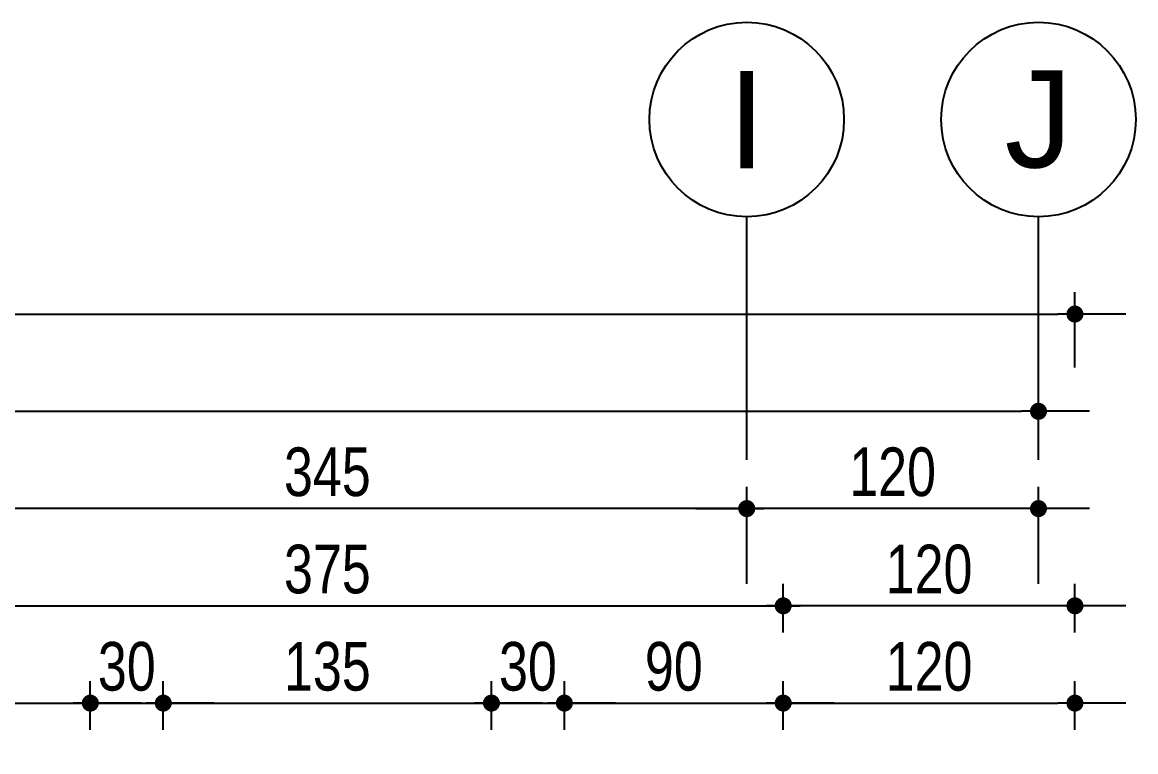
# Model space of a CAD drawing. Header units: millimetres. Extents: x 123626 to 686041, y 667 to 111893.
# Drawn here: x 272203.629 to 272208.209, y 686.376 to 689.376 of the extents above; entities that cross this region are included whole.
import ezdxf
from ezdxf.enums import TextEntityAlignment as Align

# ---------------------------------------------------------------- set-up
doc = ezdxf.new("R2010")
doc.units = ezdxf.units.MM
doc.layers.add('di', color=9, linetype='Continuous')
doc.layers.add('squar', color=255, linetype='Continuous')
doc.styles.add('Arial', font='arial.ttf', dxfattribs={"width": 0.8})
doc.styles.add('rmmg', font='rmmg.shx', dxfattribs={"width": 0.8})
doc.styles.add('ROMANT', font='romant__.ttf')
doc.dimstyles.new('1-100out', dxfattribs={"dimtxt": 0.25, "dimasz": 0.07, "dimexe": 0.09, "dimexo": 0.09, "dimgap": 0.05, "dimtad": 1, "dimdec": 4, "dimlfac": 100, "dimzin": 12, "dimdsep": 46, "dimtxsty": 'rmmg', "dimblk": 'DOT1', "dimcen": 0.09, "dimclrd": 256, "dimclre": 256, "dimclrt": 3, "dimazin": 0, "dimtfac": 1, "dimtdec": 4, "dimtmove": 1, "dimatfit": 3, "dimldrblk": 'DOT1', "dimfxl": 1, "dimtolj": 1, "dimtzin": 0, "dimarcsym": 0})

# ---------------------------------------------------------------- blocks, each defined once
blk = doc.blocks.new('DOT1')
at = {"color": 0, "linetype": 'ByBlock'}
blk.add_line((3, 0), (-1, 0), dxfattribs=at)
at = {"color": 0, "linetype": 'ByBlock', "const_width": 0.5}
blk.add_lwpolyline([(-0.25, 0, 1), (0.25, 0, 1)], format="xyb", close=True, dxfattribs=at)
blk = doc.blocks.new('*D23')
at = {"layer": 'Defpoints', "color": 0, "transparency": 16777216}
for p in [(52.1323, 25.2412), (52.1323, 24.9312), (29.7823, 24.8553)]:
    blk.add_point(p, dxfattribs=at)
at = {"layer": 'di', "color": 7, "lineweight": -2, "transparency": 16777216}
for p, q in [((29.7823, 24.9453), (29.7823, 25.3312)), ((52.1323, 25.0212), (52.1323, 25.3312)), ((29.8523, 25.2412), (52.0623, 25.2412))]:
    blk.add_line(p, q, dxfattribs=at)
at = {"layer": 'di', "color": 7, "lineweight": -2, "transparency": 16777216, "xscale": 0.07, "yscale": 0.07, "zscale": 0.07, "rotation": 180}
blk.add_blockref('DOT1', (29.7823, 25.2412), dxfattribs=at)
at = {"layer": 'di', "color": 7, "lineweight": -2, "transparency": 16777216, "xscale": 0.07, "yscale": 0.07, "zscale": 0.07}
blk.add_blockref('DOT1', (52.1323, 25.2412), dxfattribs=at)
at = {"layer": 'di', "color": 7, "transparency": 16777216, "insert": (40.3573, 25.3912), "char_height": 0.2, "attachment_point": 5, "style": 'rmmg'}
blk.add_mtext('\\A1;2235', dxfattribs=at)
blk = doc.blocks.new('*D24')
at = {"layer": 'Defpoints', "color": 0, "transparency": 16777216}
for p in [(51.9823, 24.8412), (51.9823, 24.6412), (29.9323, 24.2866)]:
    blk.add_point(p, dxfattribs=at)
at = {"layer": 'di', "color": 7, "lineweight": -2, "transparency": 16777216}
for p, q in [((29.9323, 24.3766), (29.9323, 24.9312)), ((51.9823, 24.7312), (51.9823, 24.9312)), ((30.0023, 24.8412), (51.9123, 24.8412))]:
    blk.add_line(p, q, dxfattribs=at)
at = {"layer": 'di', "color": 7, "lineweight": -2, "transparency": 16777216, "xscale": 0.07, "yscale": 0.07, "zscale": 0.07, "rotation": 180}
blk.add_blockref('DOT1', (29.9323, 24.8412), dxfattribs=at)
at = {"layer": 'di', "color": 7, "lineweight": -2, "transparency": 16777216, "xscale": 0.07, "yscale": 0.07, "zscale": 0.07}
blk.add_blockref('DOT1', (51.9823, 24.8412), dxfattribs=at)
at = {"layer": 'di', "color": 7, "transparency": 16777216, "insert": (40.3573, 24.9912), "char_height": 0.2, "attachment_point": 5, "style": 'rmmg'}
blk.add_mtext('\\A1;2205', dxfattribs=at)
blk = doc.blocks.new('*D29')
at = {"layer": 'Defpoints', "color": 0, "transparency": 16777216}
for p in [(50.9323, 24.0412), (47.1823, 23.8412), (50.9323, 23.8412)]:
    blk.add_point(p, dxfattribs=at)
at = {"layer": 'di', "color": 7, "lineweight": -2, "transparency": 16777216}
for p, q in [((47.1823, 23.9312), (47.1823, 24.1312)), ((50.9323, 23.9312), (50.9323, 24.1312)), ((47.2523, 24.0412), (50.8623, 24.0412))]:
    blk.add_line(p, q, dxfattribs=at)
at = {"layer": 'di', "color": 7, "lineweight": -2, "transparency": 16777216, "xscale": 0.07, "yscale": 0.07, "zscale": 0.07, "rotation": 180}
blk.add_blockref('DOT1', (47.1823, 24.0412), dxfattribs=at)
at = {"layer": 'di', "color": 7, "lineweight": -2, "transparency": 16777216, "xscale": 0.07, "yscale": 0.07, "zscale": 0.07}
blk.add_blockref('DOT1', (50.9323, 24.0412), dxfattribs=at)
at = {"layer": 'di', "color": 7, "transparency": 16777216, "insert": (49.0573, 24.1912), "char_height": 0.2, "attachment_point": 5, "style": 'rmmg'}
blk.add_mtext('\\A1;375', dxfattribs=at)
blk = doc.blocks.new('*D31')
at = {"layer": 'Defpoints', "color": 0, "transparency": 16777216}
for p in [(47.3323, 24.4412), (47.3323, 24.1312), (50.7823, 24.0412)]:
    blk.add_point(p, dxfattribs=at)
at = {"layer": 'di', "color": 7, "lineweight": -2, "transparency": 16777216}
for p, q in [((47.3323, 24.2212), (47.3323, 24.5312)), ((50.7823, 24.1312), (50.7823, 24.5312)), ((50.7123, 24.4412), (47.4023, 24.4412))]:
    blk.add_line(p, q, dxfattribs=at)
at = {"layer": 'di', "color": 7, "lineweight": -2, "transparency": 16777216, "xscale": 0.07, "yscale": 0.07, "zscale": 0.07, "rotation": 180}
blk.add_blockref('DOT1', (47.3323, 24.4412), dxfattribs=at)
at = {"layer": 'di', "color": 7, "lineweight": -2, "transparency": 16777216, "xscale": 0.07, "yscale": 0.07, "zscale": 0.07}
blk.add_blockref('DOT1', (50.7823, 24.4412), dxfattribs=at)
at = {"layer": 'di', "color": 7, "transparency": 16777216, "insert": (49.0573, 24.5912), "char_height": 0.2, "attachment_point": 5, "style": 'rmmg'}
blk.add_mtext('\\A1;345', dxfattribs=at)
blk = doc.blocks.new('*D32')
at = {"layer": 'Defpoints', "color": 0, "transparency": 16777216}
for p in [(50.7823, 24.4412), (50.7823, 24.1312), (51.9823, 24.0412)]:
    blk.add_point(p, dxfattribs=at)
at = {"layer": 'di', "color": 7, "lineweight": -2, "transparency": 16777216}
for p, q in [((50.7823, 24.2212), (50.7823, 24.5312)), ((51.9823, 24.1312), (51.9823, 24.5312)), ((51.9123, 24.4412), (50.8523, 24.4412))]:
    blk.add_line(p, q, dxfattribs=at)
at = {"layer": 'di', "color": 7, "lineweight": -2, "transparency": 16777216, "xscale": 0.07, "yscale": 0.07, "zscale": 0.07, "rotation": 180}
blk.add_blockref('DOT1', (50.7823, 24.4412), dxfattribs=at)
at = {"layer": 'di', "color": 7, "lineweight": -2, "transparency": 16777216, "xscale": 0.07, "yscale": 0.07, "zscale": 0.07}
blk.add_blockref('DOT1', (51.9823, 24.4412), dxfattribs=at)
at = {"layer": 'di', "color": 7, "transparency": 16777216, "insert": (51.3823, 24.5912), "char_height": 0.2, "attachment_point": 5, "style": 'rmmg'}
blk.add_mtext('\\A1;120', dxfattribs=at)
blk = doc.blocks.new('*D42')
at = {"layer": 'Defpoints', "color": 0, "transparency": 16777216}
for p in [(50.9323, 24.0412), (50.9323, 23.8412), (52.1323, 23.8412)]:
    blk.add_point(p, dxfattribs=at)
at = {"layer": 'di', "color": 7, "lineweight": -2, "transparency": 16777216}
for p, q in [((50.9323, 23.9312), (50.9323, 24.1312)), ((52.1323, 23.9312), (52.1323, 24.1312)), ((52.0623, 24.0412), (51.0023, 24.0412))]:
    blk.add_line(p, q, dxfattribs=at)
at = {"layer": 'di', "color": 7, "lineweight": -2, "transparency": 16777216, "xscale": 0.07, "yscale": 0.07, "zscale": 0.07, "rotation": 180}
blk.add_blockref('DOT1', (50.9323, 24.0412), dxfattribs=at)
at = {"layer": 'di', "color": 7, "lineweight": -2, "transparency": 16777216, "xscale": 0.07, "yscale": 0.07, "zscale": 0.07}
blk.add_blockref('DOT1', (52.1323, 24.0412), dxfattribs=at)
at = {"layer": 'di', "color": 7, "transparency": 16777216, "insert": (51.5323, 24.1912), "char_height": 0.2, "attachment_point": 5, "style": 'rmmg'}
blk.add_mtext('\\A1;120', dxfattribs=at)
blk = doc.blocks.new('*D65')
at = {"layer": 'Defpoints', "color": 0, "transparency": 16777216}
for p in [(48.0823, 23.6412), (47.1823, 23.4412), (48.0823, 23.4412)]:
    blk.add_point(p, dxfattribs=at)
at = {"layer": 'di', "color": 7, "lineweight": -2, "transparency": 16777216}
for p, q in [((47.1823, 23.5312), (47.1823, 23.7312)), ((48.0823, 23.5312), (48.0823, 23.7312)), ((47.2523, 23.6412), (48.0123, 23.6412))]:
    blk.add_line(p, q, dxfattribs=at)
at = {"layer": 'di', "color": 7, "lineweight": -2, "transparency": 16777216, "xscale": 0.07, "yscale": 0.07, "zscale": 0.07, "rotation": 180}
blk.add_blockref('DOT1', (47.1823, 23.6412), dxfattribs=at)
at = {"layer": 'di', "color": 7, "lineweight": -2, "transparency": 16777216, "xscale": 0.07, "yscale": 0.07, "zscale": 0.07}
blk.add_blockref('DOT1', (48.0823, 23.6412), dxfattribs=at)
at = {"layer": 'di', "color": 7, "transparency": 16777216, "insert": (47.6323, 23.7912), "char_height": 0.2, "attachment_point": 5, "style": 'rmmg'}
blk.add_mtext('\\A1;90', dxfattribs=at)
blk = doc.blocks.new('*D66')
at = {"layer": 'Defpoints', "color": 0, "transparency": 16777216}
for p in [(48.3823, 23.6412), (48.0823, 23.4412), (48.3823, 23.4412)]:
    blk.add_point(p, dxfattribs=at)
at = {"layer": 'di', "color": 7, "lineweight": -2, "transparency": 16777216}
for p, q in [((48.0823, 23.5312), (48.0823, 23.7312)), ((48.3823, 23.5312), (48.3823, 23.7312)), ((48.1523, 23.6412), (48.3123, 23.6412))]:
    blk.add_line(p, q, dxfattribs=at)
at = {"layer": 'di', "color": 7, "lineweight": -2, "transparency": 16777216, "xscale": 0.07, "yscale": 0.07, "zscale": 0.07, "rotation": 180}
blk.add_blockref('DOT1', (48.0823, 23.6412), dxfattribs=at)
at = {"layer": 'di', "color": 7, "lineweight": -2, "transparency": 16777216, "xscale": 0.07, "yscale": 0.07, "zscale": 0.07}
blk.add_blockref('DOT1', (48.3823, 23.6412), dxfattribs=at)
at = {"layer": 'di', "color": 7, "transparency": 16777216, "insert": (48.2323, 23.7912), "char_height": 0.2, "attachment_point": 5, "style": 'rmmg'}
blk.add_mtext('\\A1;30', dxfattribs=at)
blk = doc.blocks.new('*D67')
at = {"layer": 'Defpoints', "color": 0, "transparency": 16777216}
for p in [(49.7323, 23.6412), (48.3823, 23.4412), (49.7323, 23.4412)]:
    blk.add_point(p, dxfattribs=at)
at = {"layer": 'di', "color": 7, "lineweight": -2, "transparency": 16777216}
for p, q in [((48.3823, 23.5312), (48.3823, 23.7312)), ((49.7323, 23.5312), (49.7323, 23.7312)), ((48.4523, 23.6412), (49.6623, 23.6412))]:
    blk.add_line(p, q, dxfattribs=at)
at = {"layer": 'di', "color": 7, "lineweight": -2, "transparency": 16777216, "xscale": 0.07, "yscale": 0.07, "zscale": 0.07, "rotation": 180}
blk.add_blockref('DOT1', (48.3823, 23.6412), dxfattribs=at)
at = {"layer": 'di', "color": 7, "lineweight": -2, "transparency": 16777216, "xscale": 0.07, "yscale": 0.07, "zscale": 0.07}
blk.add_blockref('DOT1', (49.7323, 23.6412), dxfattribs=at)
at = {"layer": 'di', "color": 7, "transparency": 16777216, "insert": (49.0573, 23.7912), "char_height": 0.2, "attachment_point": 5, "style": 'rmmg'}
blk.add_mtext('\\A1;135', dxfattribs=at)
blk = doc.blocks.new('*D68')
at = {"layer": 'Defpoints', "color": 0, "transparency": 16777216}
for p in [(50.0323, 23.6412), (49.7323, 23.4412), (50.0323, 23.4412)]:
    blk.add_point(p, dxfattribs=at)
at = {"layer": 'di', "color": 7, "lineweight": -2, "transparency": 16777216}
for p, q in [((49.7323, 23.5312), (49.7323, 23.7312)), ((50.0323, 23.5312), (50.0323, 23.7312)), ((49.8023, 23.6412), (49.9623, 23.6412))]:
    blk.add_line(p, q, dxfattribs=at)
at = {"layer": 'di', "color": 7, "lineweight": -2, "transparency": 16777216, "xscale": 0.07, "yscale": 0.07, "zscale": 0.07, "rotation": 180}
blk.add_blockref('DOT1', (49.7323, 23.6412), dxfattribs=at)
at = {"layer": 'di', "color": 7, "lineweight": -2, "transparency": 16777216, "xscale": 0.07, "yscale": 0.07, "zscale": 0.07}
blk.add_blockref('DOT1', (50.0323, 23.6412), dxfattribs=at)
at = {"layer": 'di', "color": 7, "transparency": 16777216, "insert": (49.8823, 23.7912), "char_height": 0.2, "attachment_point": 5, "style": 'rmmg'}
blk.add_mtext('\\A1;30', dxfattribs=at)
blk = doc.blocks.new('*D69')
at = {"layer": 'Defpoints', "color": 0, "transparency": 16777216}
for p in [(50.9323, 23.6412), (50.0323, 23.4412), (50.9323, 23.4412)]:
    blk.add_point(p, dxfattribs=at)
at = {"layer": 'di', "color": 7, "lineweight": -2, "transparency": 16777216}
for p, q in [((50.0323, 23.5312), (50.0323, 23.7312)), ((50.9323, 23.5312), (50.9323, 23.7312)), ((50.1023, 23.6412), (50.8623, 23.6412))]:
    blk.add_line(p, q, dxfattribs=at)
at = {"layer": 'di', "color": 7, "lineweight": -2, "transparency": 16777216, "xscale": 0.07, "yscale": 0.07, "zscale": 0.07, "rotation": 180}
blk.add_blockref('DOT1', (50.0323, 23.6412), dxfattribs=at)
at = {"layer": 'di', "color": 7, "lineweight": -2, "transparency": 16777216, "xscale": 0.07, "yscale": 0.07, "zscale": 0.07}
blk.add_blockref('DOT1', (50.9323, 23.6412), dxfattribs=at)
at = {"layer": 'di', "color": 7, "transparency": 16777216, "insert": (50.4823, 23.7912), "char_height": 0.2, "attachment_point": 5, "style": 'rmmg'}
blk.add_mtext('\\A1;90', dxfattribs=at)
blk = doc.blocks.new('*D70')
at = {"layer": 'Defpoints', "color": 0, "transparency": 16777216}
for p in [(52.1323, 23.6412), (50.9323, 23.4412), (52.1323, 23.4412)]:
    blk.add_point(p, dxfattribs=at)
at = {"layer": 'di', "color": 7, "lineweight": -2, "transparency": 16777216}
for p, q in [((50.9323, 23.5312), (50.9323, 23.7312)), ((52.1323, 23.5312), (52.1323, 23.7312)), ((51.0023, 23.6412), (52.0623, 23.6412))]:
    blk.add_line(p, q, dxfattribs=at)
at = {"layer": 'di', "color": 7, "lineweight": -2, "transparency": 16777216, "xscale": 0.07, "yscale": 0.07, "zscale": 0.07, "rotation": 180}
blk.add_blockref('DOT1', (50.9323, 23.6412), dxfattribs=at)
at = {"layer": 'di', "color": 7, "lineweight": -2, "transparency": 16777216, "xscale": 0.07, "yscale": 0.07, "zscale": 0.07}
blk.add_blockref('DOT1', (52.1323, 23.6412), dxfattribs=at)
at = {"layer": 'di', "color": 7, "transparency": 16777216, "insert": (51.5323, 23.7912), "char_height": 0.2, "attachment_point": 5, "style": 'rmmg'}
blk.add_mtext('\\A1;120', dxfattribs=at)
blk = doc.blocks.new('A$C95c94d28')
at = {"layer": 'di', "color": 7}
for p, q in [((25.5897388, 20.8694777), (25.5897388, 21.8694777)), ((26.7897388, 20.8694777), (26.7897388, 21.8694777))]:
    blk.add_line(p, q, dxfattribs=at)
for centre in [(25.5897388, 22.2694777), (26.7897388, 22.2694777)]:
    blk.add_circle(centre, 0.4, dxfattribs=at)
at = {"layer": 'di', "color": 7, "style": 'Arial'}
for s, p in [('I', (25.5897388, 22.2694777)), ('J', (26.7897388, 22.2694777))]:
    blk.add_text(s, height=0.4, dxfattribs=at).set_placement(p, align=Align.MIDDLE)
at = {"layer": 'di', "color": 7, "style": 'ROMANT'}
for tag, p in [('2', (12.1123529, 18.9748106)), ('6', (3.5669013, 18.9207327)), ('4', (3.5053716, 12.0209554)), ('3', (28.7595521, 9.2844318)), ('5', (3.5926433, 1.8921334)), ('1', (12.1132789, 1.7057643))]:
    blk.add_attdef(tag, text='', height=0.168, dxfattribs=at).set_placement(p, align=Align.MIDDLE)
at = {"layer": 'di', "color": 7, "style": 'Arial', "flags": 4}
for tag, height, p in [('B', 0.272, (23.9870422, 18.9086553)), ('A', 0.32, (3.4885658, 10.710322)), ('A', 0.32, (28.571656, 10.710322)), ('B', 0.272, (23.9870422, 2.2506165))]:
    blk.add_attdef(tag, text='', height=height, dxfattribs=at).set_placement(p, align=Align.MIDDLE_CENTER)
at = {"layer": 'di', "color": 7}
for base, p1, p2, picture, middle in [((26.9397388, 21.4694777), (4.5897388, 21.0835498), (26.9397388, 21.1594777), '*D23', (15.1647388, 21.4694777)), ((26.7897388, 21.0694777), (4.7397388, 20.514876), (26.7897388, 20.8694777), '*D24', (15.1647388, 21.0694777)), ((23.1897388, 19.8694777), (22.8897388, 19.6694777), (23.1897388, 19.6694777), '*D66', (23.0397388, 19.8694777)), ((24.8397388, 19.8694777), (24.5397388, 19.6694777), (24.8397388, 19.6694777), '*D68', (24.6897388, 19.8694777))]:
    dim = blk.add_linear_dim(base=base, p1=p1, p2=p2, dimstyle='1-100out', override={"dimtxt": 0.2, "dimclrd": 7, "dimclre": 7, "dimclrt": 7}, dxfattribs=at)
    dim.commit()
    dim.dimension.update_dxf_attribs({"geometry": picture, "text_midpoint": middle, "dimtype": 128, "insert": (-25.1925901, -3.7717313)})
for base, p1, p2, picture, middle in [((22.1397388, 20.6694777), (25.5897388, 20.2694924), (22.1397388, 20.3594924), '*D31', (23.8647388, 20.8194777)), ((25.5897388, 20.6694777), (26.7897388, 20.2694924), (25.5897388, 20.3594924), '*D32', (26.1897388, 20.8194777)), ((25.7397388, 20.2694777), (26.9397388, 20.0694777), (25.7397388, 20.0694777), '*D42', (26.3397388, 20.4194777))]:
    dim = blk.add_linear_dim(base=base, p1=p1, p2=p2, angle=180, dimstyle='1-100out', override={"dimtxt": 0.2, "dimclrd": 7, "dimclre": 7, "dimclrt": 7}, dxfattribs=at)
    dim.commit()
    dim.dimension.update_dxf_attribs({"geometry": picture, "text_midpoint": middle, "insert": (-25.1925901, -3.7717313)})
for base, p1, p2, picture, middle in [((25.7397388, 20.2694777), (21.9897388, 20.0694777), (25.7397388, 20.0694777), '*D29', (23.8647388, 20.4194777)), ((22.8897388, 19.8694777), (21.9897388, 19.6694777), (22.8897388, 19.6694777), '*D65', (22.4397388, 20.0194777)), ((24.5397388, 19.8694777), (23.1897388, 19.6694777), (24.5397388, 19.6694777), '*D67', (23.8647388, 20.0194777)), ((25.7397388, 19.8694777), (24.8397388, 19.6694777), (25.7397388, 19.6694777), '*D69', (25.2897388, 20.0194777)), ((26.9397388, 19.8694777), (25.7397388, 19.6694777), (26.9397388, 19.6694777), '*D70', (26.3397388, 20.0194777))]:
    dim = blk.add_linear_dim(base=base, p1=p1, p2=p2, dimstyle='1-100out', override={"dimtxt": 0.2, "dimclrd": 7, "dimclre": 7, "dimclrt": 7}, dxfattribs=at)
    dim.commit()
    dim.dimension.update_dxf_attribs({"geometry": picture, "text_midpoint": middle, "insert": (-25.1925901, -3.7717313)})

msp = doc.modelspace()

# ---------------------------------------------------------------- block references
at = {"layer": 'squar'}
msp.add_blockref('A$C95c94d28', (272181.0189, 666.7065), dxfattribs=at)

doc.saveas('drawing.dxf')
